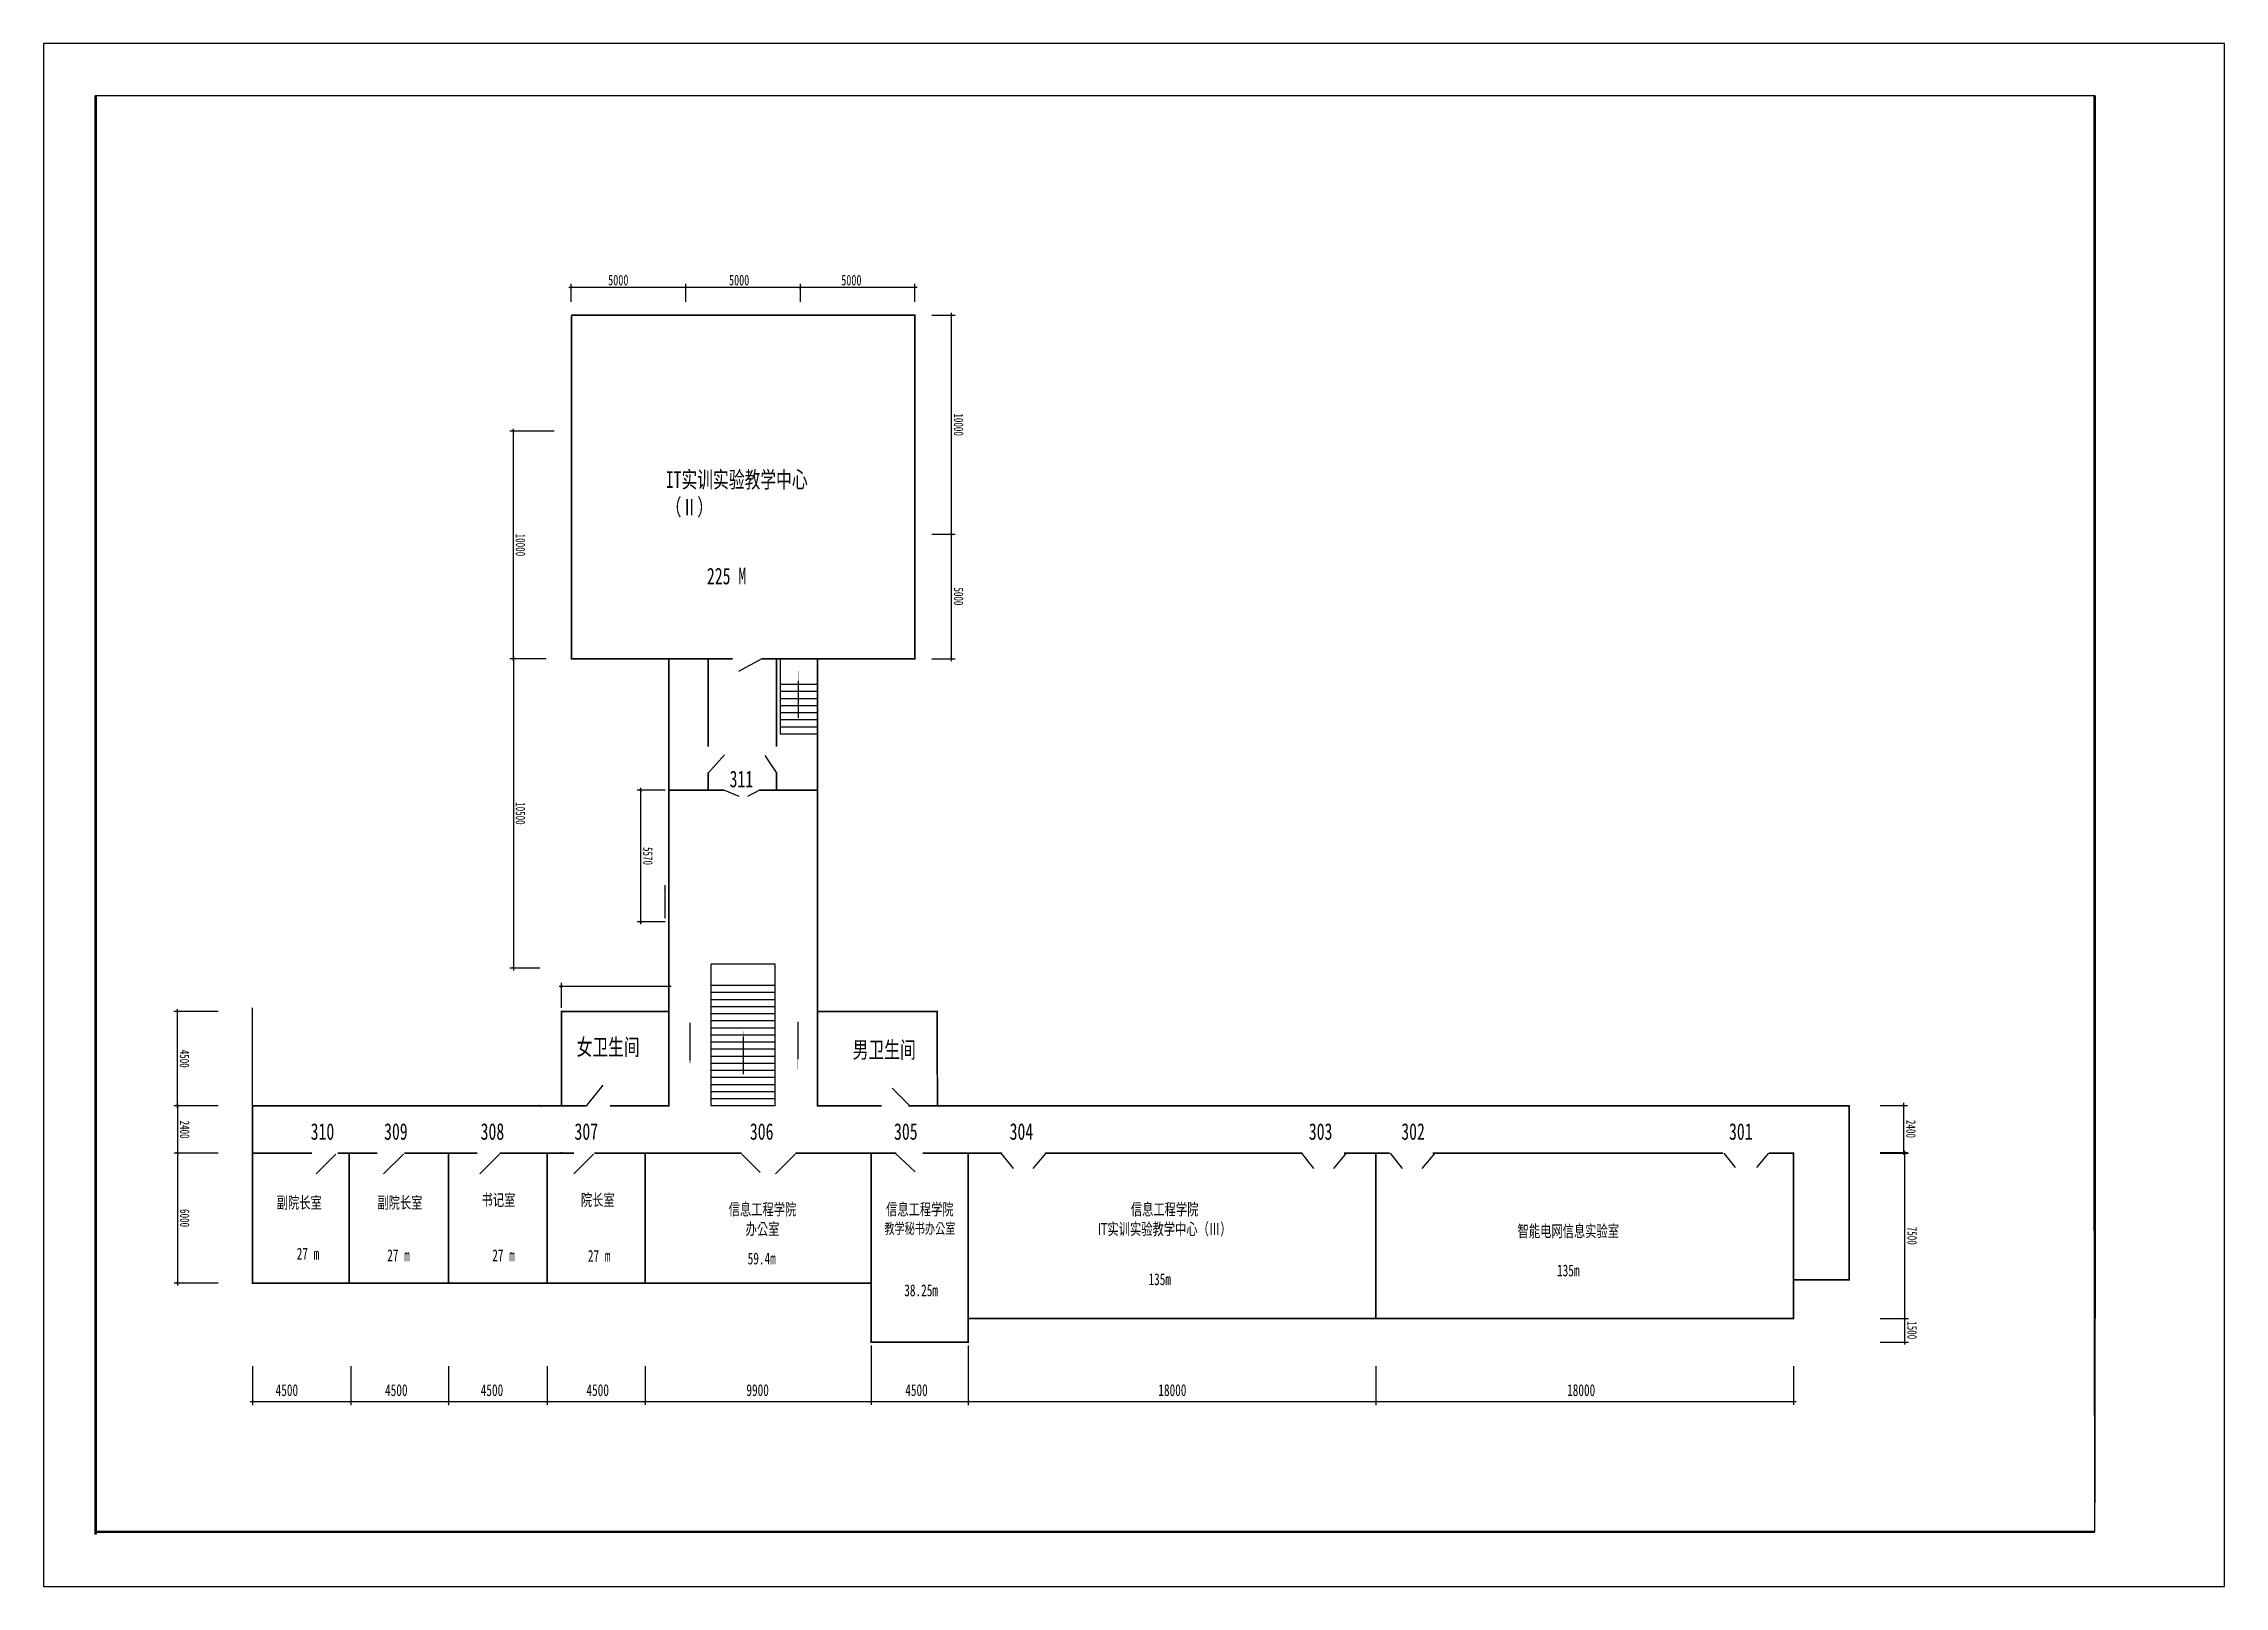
# Model space of a CAD drawing. Extents: x 124934 to 217334, y 168544 to 233884.
import ezdxf

# ---------------------------------------------------------------- set-up
doc = ezdxf.new("R2010")
doc.units = 0
doc.layers.get('0').update_dxf_attribs({"linetype": 'CONTINUOUS'})
doc.layers.get('DEFPOINTS').update_dxf_attribs({"linetype": 'CONTINUOUS'})
doc.layers.add('其他', color=4, linetype='CONTINUOUS')
doc.styles.add('1', font='', dxfattribs={"width": 0.7, "height": 400})
doc.styles.get("Standard").update_dxf_attribs({"font": '', "width": 0.7, "height": 700})
doc.styles.get('1').set_extended_font_data('FangSong_GB2312')
doc.styles.get('Standard').set_extended_font_data('FangSong_GB2312')

# ---------------------------------------------------------------- blocks, each defined once
blk = doc.blocks.new('_ARCHTICK')
at = {"color": 0, "linetype": 'ByBlock', "const_width": 0.15}
blk.add_lwpolyline([(-0.5, -0.5), (0.5, 0.5)], dxfattribs=at)

msp = doc.modelspace()

# ---------------------------------------------------------------- linework, layer by layer
at = {"color": 0, "linetype": 'ByBlock'}
for p, q in [((147286, 222950), (147286, 223709)), ((152148, 222950), (152148, 223709)), ((156998, 222950), (156998, 223709)), ((156998, 222950), (156998, 223709)), ((161848, 222950), (161848, 223709)), ((152236, 223559), (147186, 223559)), ((157098, 223559), (152048, 223559)), ((161948, 223559), (156898, 223559)), ((162569, 222382), (163552, 222382)), ((163402, 213010), (163402, 222482)), ((146562, 217471), (144686, 217471)), ((144836, 207732), (144836, 217571)), ((162569, 213110), (163369, 213110)), ((162569, 213110), (163552, 213110)), ((163402, 207732), (163402, 213210)), ((144836, 207932), (144836, 194629)), ((146226, 207832), (144686, 207832)), ((145678, 207832), (144744, 207832)), ((146226, 207832), (145731, 207832)), ((162569, 207832), (163552, 207832)), ((150234, 196592), (150234, 202362)), ((151273, 202262), (150084, 202262)), ((151273, 196842), (151273, 198243)), ((151273, 196692), (150084, 196692)), ((145953, 194729), (144686, 194729)), ((146873, 193042), (146873, 194103)), ((151423, 193042), (151423, 194103)), ((151523, 193953), (146773, 193953)), ((132335, 192892), (130453, 192892)), ((130603, 188792), (130603, 192992)), ((133783, 187206), (133783, 193042)), ((132335, 188892), (130453, 188892)), ((132335, 188892), (130460, 188892)), ((130610, 188992), (130610, 186792)), ((146723, 188892), (145789, 188892)), ((202754, 188917), (203901, 188917)), ((203751, 186817), (203751, 189017)), ((132335, 186892), (130460, 186892)), ((130610, 186992), (130610, 181292)), ((202754, 186917), (203901, 186917)), ((202754, 186892), (203951, 186892)), ((203801, 179792), (203801, 186992)), ((132335, 181392), (130460, 181392)), ((202754, 179892), (203951, 179892)), ((202754, 179892), (203951, 179892)), ((203801, 178792), (203801, 179992)), ((160003, 178742), (160003, 176228)), ((164103, 178742), (164103, 176224)), ((164103, 178742), (164103, 176228)), ((202754, 178892), (203951, 178892)), ((133783, 177870), (133783, 176225)), ((137950, 177870), (137950, 176225)), ((142083, 177870), (142083, 176225)), ((146263, 177870), (146263, 176228)), ((150423, 177870), (150423, 176228)), ((181383, 177870), (181383, 176224)), ((199083, 177870), (199083, 176228)), ((133683, 176375), (142183, 176375)), ((141973, 176378), (146363, 176378)), ((146163, 176378), (150523, 176378)), ((150323, 176378), (160103, 176378)), ((159903, 176378), (164203, 176378)), ((164003, 176374), (181483, 176374)), ((181283, 176378), (199183, 176378))]:
    msp.add_line(p, q, dxfattribs=at)
at = {"color": 0, "linetype": 'ByBlock', "const_width": 15}
msp.add_lwpolyline([(144786, 194779), (144886, 194679)], dxfattribs=at)
at = {"layer": 'DEFPOINTS', "color": 0, "linetype": 'ByBlock'}
for p in [(147286, 223559), (152148, 223559), (156998, 223559), (147298, 222382), (147298, 222382), (156998, 222382), (161848, 222382), (161848, 222382), (161848, 222382), (163402, 222382), (144836, 217471), (161848, 213110), (161848, 213110), (163402, 213110), (144894, 207832), (147298, 207832), (152148, 207832), (161848, 207832), (150234, 202262), (151423, 202262), (151273, 198093), (151273, 196692), (151423, 196692), (144836, 194729), (147148, 194729), (146873, 193953), (130603, 192892), (133783, 192892), (146873, 192892), (151423, 192892), (133783, 188892), (133783, 188892), (133783, 188892), (137549, 188892), (137549, 188892), (146873, 188892), (149748, 188885), (167922, 188917), (184818, 188892), (184818, 188892), (202070, 188917), (202070, 188917), (203751, 188917), (130610, 186892), (133783, 186892), (133783, 186892), (199083, 186892), (202070, 186917), (203801, 186892), (130610, 181392), (133783, 181392), (133783, 181392), (142073, 181392), (142083, 181392), (146263, 181392), (146263, 181392), (150423, 180392), (150423, 180392), (164103, 179892), (181383, 179892), (181383, 179892), (199083, 179892), (199083, 179892), (203801, 179892), (160003, 178892), (160003, 178892), (164103, 178892), (164103, 178892), (164103, 178892), (142083, 176375), (146263, 176378), (150423, 176378), (160003, 176378), (164103, 176378), (181383, 176374), (199083, 176378)]:
    msp.add_point(p, dxfattribs=at)
at = {"layer": '其他', "color": 0}
for p, q in [((217334, 233884), (124934, 233884)), ((124934, 233884), (124934, 168544)), ((217334, 168544), (217334, 233884)), ((127134, 231684), (211834, 231684)), ((127134, 170744), (127134, 231684)), ((155358, 207832), (154374, 207298)), ((156157, 204639), (156157, 207845)), ((157696, 206739), (156157, 206739)), ((157696, 206439), (156157, 206439)), ((157696, 206139), (156157, 206139)), ((156917, 205326), (156917, 206903)), ((157696, 205839), (156157, 205839)), ((157696, 205539), (156157, 205539)), ((157696, 205239), (156157, 205239)), ((157696, 204939), (156157, 204939)), ((157696, 204639), (156157, 204639)), ((153080, 202971), (153784, 203761)), ((155986, 203015), (155508, 203739)), ((153780, 202262), (154387, 202005)), ((155267, 202262), (154753, 202001)), ((153223, 194892), (153218, 194892)), ((153223, 188892), (153223, 194892)), ((155923, 194892), (153223, 194892)), ((155923, 188892), (155923, 194892)), ((155923, 194892), (155926, 194892)), ((155923, 193992), (153223, 193992)), ((155923, 193692), (153223, 193692)), ((155923, 193392), (153223, 193392)), ((152321, 192412), (152321, 190834)), ((155923, 193092), (153223, 193092)), ((155923, 192792), (153223, 192792)), ((155923, 192492), (153223, 192492)), ((155923, 192192), (153223, 192192)), ((156891, 192451), (156891, 190873)), ((155923, 191892), (153223, 191892)), ((155923, 191592), (153223, 191592)), ((155923, 191292), (153223, 191292)), ((154583, 190242), (154583, 191820)), ((155923, 190992), (153223, 190992)), ((155923, 190692), (153223, 190692)), ((155923, 190392), (153223, 190392)), ((147949, 188911), (148639, 189772)), ((155923, 190092), (153223, 190092)), ((155923, 189792), (153223, 189792)), ((155923, 189492), (153223, 189492)), ((161617, 188911), (160884, 189643)), ((153218, 188892), (153223, 188892)), ((155923, 189192), (153223, 189192)), ((155923, 188892), (153223, 188892)), ((155926, 188892), (155923, 188892)), ((157723, 188892), (157712, 188892)), ((137314, 186850), (136476, 186014)), ((140176, 186850), (139338, 186014)), ((144247, 186850), (143410, 186014)), ((148238, 186850), (147401, 186014)), ((154511, 186850), (155289, 186074)), ((156784, 186850), (155947, 186014)), ((161018, 186891), (161862, 186096)), ((165497, 186889), (166008, 186243)), ((167395, 186889), (166850, 186243)), ((178230, 186889), (178740, 186243)), ((180127, 186889), (179582, 186243)), ((181981, 186889), (182492, 186243)), ((183878, 186889), (183334, 186243)), ((196123, 186889), (196600, 186286)), ((198021, 186889), (197512, 186286)), ((211834, 170854), (211834, 170854)), ((124934, 168544), (217334, 168544))]:
    msp.add_line(p, q, dxfattribs=at)
for points, const_width in [([(127134, 231684), (127134, 170744)], 110), ([(127134, 170860), (211834, 170854), (211834, 231684), (127134, 231684)], 50), ([(147298, 222382), (153210, 222382)], 70), ([(151423, 207832), (147298, 207832), (147298, 222382)], 70), ([(153210, 222382), (154417, 222382)], 70), ([(154417, 222382), (161848, 222382), (161848, 207832), (157723, 207832)], 70), ([(153425, 207832), (151423, 207832)], 70), ([(151423, 202262), (151423, 207832)], 70), ([(153093, 204112), (153093, 207832)], 70), ([(153093, 207096), (153093, 207832)], 70), ([(153425, 207832), (154130, 207832)], 70), ([(155358, 207832), (155797, 207832)], 70), ([(157723, 202262), (157723, 207832), (155797, 207832)], 70), ([(155986, 204112), (155986, 207832)], 70), ([(151423, 202262), (153093, 202262), (153093, 203015)], 70), ([(155267, 202262), (155986, 202262), (155986, 203015)], 70), ([(151423, 197845), (151423, 202262), (153780, 202262)], 70), ([(155267, 202262), (157723, 202262)], 70), ([(157723, 196692), (157723, 202262)], 70), ([(151423, 197888), (151423, 198892)], 70), ([(157723, 198852), (157723, 188892), (160445, 188892)], 70), ([(151423, 197199), (151423, 197845)], 70), ([(151423, 192892), (151423, 197199)], 70), ([(151423, 196692), (151423, 197199)], 70), ([(151423, 191408), (151423, 192892), (146873, 192892), (146873, 188892)], 70), ([(146873, 192892), (146873, 192892)], 70), ([(162807, 188892), (162787, 192892), (157723, 192892)], 70), ([(151423, 190375), (151423, 191408)], 70), ([(148932, 188892), (151423, 188892), (151423, 190375)], 70), ([(133783, 186892), (133783, 188892), (139153, 188892)], 70), ([(133783, 188892), (146833, 188892)], 70), ([(139153, 188892), (146873, 188892)], 70), ([(146873, 188892), (147941, 188892)], 70), ([(161566, 188892), (201437, 188892)], 70), ([(201437, 188917), (201437, 181522), (199083, 181522)], 70), ([(135295, 186892), (133783, 186892), (133783, 181392), (137883, 181392), (146263, 181392)], 70), ([(136301, 186892), (133783, 186892)], 70), ([(137883, 186892), (137390, 186892)], 70), ([(139068, 186892), (137883, 186892)], 70), ([(137883, 181392), (137883, 186892)], 70), ([(137883, 186083), (137883, 186892)], 70), ([(143314, 186892), (140218, 186892)], 70), ([(143275, 186892), (142083, 186892), (142083, 185257)], 70), ([(147410, 186892), (144263, 186892)], 70), ([(146263, 186892), (144263, 186892)], 70), ([(150423, 181392), (146263, 181392), (146263, 186892)], 70), ([(146873, 186939), (146873, 186892)], 70), ([(150423, 186892), (148273, 186892)], 70), ([(154511, 186890), (150423, 186888)], 70), ([(150423, 186888), (150423, 181392), (153037, 181392)], 70), ([(160003, 186892), (156784, 186891)], 70), ([(160003, 186892), (159975, 186892)], 70), ([(177243, 179892), (164103, 179892), (164103, 178892), (160003, 178892), (160003, 186892), (161061, 186892)], 70), ([(162182, 186892), (164103, 186892), (164103, 183209)], 70), ([(164103, 186892), (165545, 186892)], 70), ([(164103, 186892), (164103, 179892)], 70), ([(167356, 186892), (177243, 186892)], 70), ([(198032, 186892), (199083, 186892), (199083, 179892), (181383, 179892), (177243, 179892)], 70), ([(177243, 186892), (178263, 186892)], 70), ([(180030, 186892), (181383, 186892), (181971, 186892)], 70), ([(181383, 179892), (181383, 186892)], 70), ([(183782, 186892), (196091, 186892)], 70), ([(142083, 184062), (142083, 185257)], 70), ([(142083, 184062), (142083, 181392)], 70), ([(142083, 181392), (137883, 181392)], 70), ([(157090, 181392), (153037, 181392)], 70), ([(157090, 181392), (160003, 181392)], 70)]:
    msp.add_lwpolyline(points, dxfattribs=dict(at, const_width=const_width))
at = {"layer": '其他', "color": 0, "const_width": 110}
msp.add_lwpolyline([(211834, 170854), (211834, 231684)], close=True, dxfattribs=at)
at = {"layer": '其他', "color": 0}
for points in [[(156917, 206903, 20, 0, 0), (156917, 207368, 0, 0, 0)], [(154583, 191820, 20, 0, 0), (154583, 192285, 0, 0, 0)], [(152321, 190834, 20, 0, 0), (152321, 190369, 0, 0, 0)], [(156891, 190873, 20, 0, 0), (156891, 190408, 0, 0, 0)], [(127134, 170854, 110, 110, 0), (211834, 170854, 0, 0, 0), (127134, 170744, 0, 0, 0)]]:
    msp.add_lwpolyline(points, format="xyseb", dxfattribs=at)
msp.add_lwpolyline([(181278, 186892), (181278, 186892)], dxfattribs=at)

# ---------------------------------------------------------------- block references
at = {"color": 0, "linetype": 'ByBlock', "xscale": 100, "yscale": 100, "zscale": 100}
for p, rotation in [((147286, 223559), 180), ((152148, 223559), 180), ((156998, 223559), 180), ((163402, 222382), 90), ((144836, 217471), 90), ((163402, 213110), 270), ((163402, 213110), 90), ((144836, 207832), 90), ((144836, 207832), 270), ((163402, 207832), 270), ((150234, 202262), 90), ((151273, 198093), 180), ((150234, 196692), 270), ((146873, 193953), 180), ((130603, 192892), 90), ((133783, 192892), 180), ((130603, 188892), 270), ((130610, 188892), 90), ((145939, 188892), 270), ((203751, 188917), 90), ((130610, 186892), 90), ((130610, 186892), 270), ((203751, 186917), 270), ((203801, 186892), 90), ((130610, 181392), 270), ((203801, 179892), 90), ((203801, 179892), 270), ((203801, 178892), 270), ((133783, 176375), 180), ((137950, 176375), 180), ((142073, 176378), 180), ((146263, 176378), 180), ((150423, 176378), 180), ((160003, 176378), 180), ((164103, 176374), 180), ((181383, 176378), 180)]:
    msp.add_blockref('_ARCHTICK', p, dxfattribs=dict(at, rotation=rotation))
for p in [(156998, 223559), (161848, 223559), (151423, 193953), (142083, 176375), (146263, 176378), (150423, 176378), (160003, 176378), (164103, 176378), (181383, 176374), (199083, 176378)]:
    msp.add_blockref('_ARCHTICK', p, dxfattribs=at)

# ---------------------------------------------------------------- texts
at = {"color": 0, "linetype": 'ByBlock', "char_height": 400, "attachment_point": 5, "rotation": 270, "style": '1'}
for s, insert in [('10000', (163702, 217746)), ('10000', (145136, 212652)), ('5000', (163702, 210471)), ('10500', (145136, 201280)), ('\\A1;5570', (150534, 199477)), ('4500', (130903, 190892)), ('2400', (130910, 187892)), ('2400', (204051, 187917)), ('6000', (130910, 184142)), ('7500', (204101, 183392)), ('1500', (204101, 179392))]:
    msp.add_mtext(s, dxfattribs=dict(at, insert=insert))
at = {"layer": '其他', "color": 0}
for s, insert, char_height, width, attachment_point in [('5000', (148854, 224094), 450, 3381.35, 1), ('5000', (153975, 224094), 450, 3381.35, 1), ('5000', (158729, 224094), 450, 3381.35, 1), ('{\\C3;IT\\fPMingLiU|b0|i0|c136|p18;实\\fPMingLiU|b0|i0|c134|p18;训实验教学\\fGulim|b0|i0|c134|p34;中心（Ⅱ）}', (151293, 215770), 700, 7432.65, 1), ('225 M', (153037, 211685), 700, 2765.84, 1), ('{\\C1;311}', (153999, 203091), 700, 1555.7, 1), ('女卫生间', (147517, 191735), 700, 3169.01, 1), ('男卫生间', (159213, 191620), 700, 2938.54, 1), ('{\\C1;310}', (136248, 188159), 700, 1555.7, 1), ('{\\C1;309}', (139359, 188159), 700, 1555.7, 1), ('{\\C1;308}', (143450, 188159), 700, 1555.7, 1), ('{\\C1;307}', (147426, 188159), 700, 1555.7, 1), ('{\\C1;306}', (154858, 188159), 700, 1555.7, 1), ('{\\C1;305}', (160966, 188159), 700, 1555.7, 1), ('{\\C1;304}', (165864, 188159), 700, 1555.7, 1), ('{\\C1;303}', (178540, 188159), 700, 1555.7, 1), ('{\\C1;302}', (182458, 188159), 700, 1555.7, 1), ('{\\C1;301}', (196344, 188159), 700, 1555.7, 1), ('{\\fGulim|b0|i0|c129|p34;\\C3;副\\fGulim|b0|i0|c134|p34;院\\fPMingLiU|b0|i0|c136|p18;长\\fGulim|b0|i0|c134|p34;室}', (135765, 185047), 500, 4033.29, 2), ('{\\fGulim|b0|i0|c129|p34;\\C3;副\\fGulim|b0|i0|c134|p34;院\\fPMingLiU|b0|i0|c136|p18;长\\fGulim|b0|i0|c134|p34;室}', (140029, 185047), 500, 4033.29, 2), ('{\\fPMingLiU|b0|i0|c136|p18;\\C3;书\\fPMingLiU|b0|i0|c134|p18;记\\fGulim|b0|i0|c134|p34;室}', (144206, 185162), 500, 3629.96, 2), ('{\\fGulim|b0|i0|c129|p34;\\C3;院\\fPMingLiU|b0|i0|c136|p18;长\\fGulim|b0|i0|c134|p34;室}', (148413, 185162), 500, 3284.25, 2), ('{\\fGulim|b0|i0|c129|p34;\\C3;信\\fGulim|b0|i0|c134|p34;息工程\\fPMingLiU|b0|i0|c136|p18;学\\fGulim|b0|i0|c134|p34;院\\P\\fPMingLiU|b0|i0|c134|p18;办\\fGulim|b0|i0|c134|p34;公室}', (155393, 184763), 500, 4065.61, 2), ('{\\fGulim|b0|i0|c129|p34;\\H0.7143x;\\C3;信\\fGulim|b0|i0|c134|p34;息工程\\fPMingLiU|b0|i0|c136|p18;学\\fGulim|b0|i0|c134|p34;院\\P\\fPMingLiU|b0|i0|c134|p18;\\H0.9x;教学\\fGulim|b0|i0|c134|p34;秘\\fPMingLiU|b0|i0|c134|p18;书办\\fGulim|b0|i0|c134|p34;公室}', (162061, 184763), 700, 4033.29, 2), ('{\\fGulim|b0|i0|c129|p34;\\H0.7143x;\\C3;信\\fGulim|b0|i0|c134|p34;息工程\\fPMingLiU|b0|i0|c136|p18;学\\fGulim|b0|i0|c134|p34;院\\PIT\\fPMingLiU|b0|i0|c134|p18;实训实验教学\\fGulim|b0|i0|c134|p34;中心（Ⅲ）}', (172432, 184763), 700, 10371.31, 2), ('{\\fPMingLiU|b0|i0|c134|p18;\\H0.7143x;\\C3;智能电网信息实验\\fGulim|b0|i0|c134|p34;室\\P\\P\\fFangSong_GB2312|b0|i0|c134|p49;\\H1x;135m}', (189534, 183842), 700, 8851.74, 2), ('{\\fGulim|b0|i0|c134|p34;\\C3;\\P\\fFangSong_GB2312|b0|i0|c134|p49;27 m}', (136134, 183717), 500, 8851.74, 2), ('{\\fGulim|b0|i0|c134|p34;\\C3;\\P\\fFangSong_GB2312|b0|i0|c134|p49;27 m}', (139970, 183650), 500, 8851.74, 2), ('{\\fGulim|b0|i0|c134|p34;\\C3;\\P\\fFangSong_GB2312|b0|i0|c134|p49;27 m}', (144419, 183650), 500, 8851.74, 2), ('{\\fGulim|b0|i0|c134|p34;\\C3;\\P\\fFangSong_GB2312|b0|i0|c134|p49;27 m}', (148471, 183627), 500, 8851.74, 2), ('{\\fGulim|b0|i0|c134|p34;\\C3;\\P\\fFangSong_GB2312|b0|i0|c134|p49;59.4m}', (155360, 183515), 500, 8851.74, 2), ('{\\fGulim|b0|i0|c134|p34;\\C3;\\P\\fFangSong_GB2312|b0|i0|c134|p49;38.25m}', (162114, 182165), 500, 8851.74, 2), ('{\\fGulim|b0|i0|c134|p34;\\H0.7143x;\\C3;\\P\\fFangSong_GB2312|b0|i0|c134|p49;\\H1x;135m}', (172222, 182637), 700, 8851.74, 2), ('4500', (134764, 177106), 500, 1188.42, 1), ('4500', (139401, 177106), 500, 1188.42, 1), ('4500', (143454, 177106), 500, 1188.42, 1), ('4500', (147934, 177106), 500, 1188.42, 1), ('9900', (154710, 177106), 500, 1188.42, 1), ('4500', (161442, 177106), 500, 1188.42, 1), ('18000', (172165, 177106), 500, 1188.42, 1), ('18000', (189485, 177106), 500, 1188.42, 1)]:
    msp.add_mtext(s, dxfattribs=dict(at, insert=insert, char_height=char_height, width=width, attachment_point=attachment_point))

doc.saveas('drawing.dxf')
